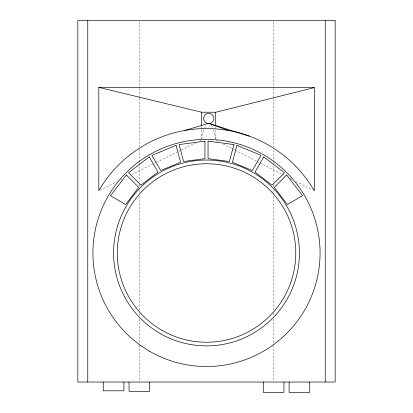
<?xml version="1.0" encoding="UTF-8"?>
<svg xmlns="http://www.w3.org/2000/svg" width="413" height="413" viewBox="0 0 413 413"><rect width="100%" height="100%" fill="white"/><g stroke="black" fill="none" stroke-linecap="round" stroke-linejoin="round"><path stroke-width="0.31" stroke-dasharray="2.06 1.55" d="M201.771 138.871L203.392 131.143L204.363 128.35M204.559 127.793L205.85 125.325M99.967 190.088L117.282 181.56M120.746 179.856L121.902 179.288M131.716 174.456L155.959 162.521M156.537 162.237L180.786 150.301M181.359 150.017L195.793 142.908M199.835 140.921L200.986 140.353M216.293 140.42L219.158 141.891M223.17 143.956L231.77 148.381M232.343 148.675L234.636 149.857M235.209 150.151L256.416 161.065M256.989 161.359L281.635 174.043M282.208 174.338L284.5 175.515M290.231 178.468L291.95 179.35M295.966 181.415L312.584 189.97M211.441 125.346L212.731 127.823M213.314 129.501L215.519 138.923M273.613 21.941L273.613 87.763M273.613 88.408L273.613 98.087M273.613 98.733L273.613 147.131M273.613 149.713L273.613 161.973M273.613 162.619L273.613 163.909M273.613 166.491L273.613 181.978M273.613 184.559L273.613 186.495M273.613 190.367L273.613 192.948M273.613 196.175L273.613 310.395M273.613 312.977L273.613 315.558M273.613 318.784L273.613 344.597M273.613 345.242L273.613 381.38M215.72 126.827L215.72 138.856M201.565 126.77L201.565 138.804M139.387 21.941L139.387 87.763M139.387 88.408L139.387 97.442M139.387 98.087L139.387 148.422M139.387 149.067L139.387 161.973M139.387 162.619L139.387 163.909M139.387 166.491L139.387 181.978M139.387 184.559L139.387 186.495M139.387 190.367L139.387 192.948M139.387 196.175L139.387 310.395M139.387 312.977L139.387 315.558M139.387 318.784L139.387 344.597M139.387 345.242L139.387 381.38"/><path stroke-width="0.62" d="M249.163 136.089L208.648 123.311L185.009 130.415M98.81 87.406L201.565 112.207L215.72 112.264L314.303 87.602L314.303 190.852A124.416 124.416 0 0 0 98.81 190.656L98.81 87.406L314.303 87.602M208.648 123.311L228.219 130.456M325.238 20.65L325.238 382.025M309.75 382.025L309.75 392.35L289.1 392.35L289.1 382.025M283.938 382.025L283.938 392.35L263.287 392.35L263.287 382.025M215.72 112.264L215.72 125.557M201.565 112.207L201.565 125.506M149.713 382.025L149.713 391.317L129.062 391.317L129.062 382.025M123.9 382.025L123.9 390.801L103.25 390.801L103.25 382.025M87.763 20.65L87.763 382.025M233.944 144.56L229.406 161.493L208.049 158.68L208.049 141.153L233.944 144.56M236.933 145.366L232.4 162.294L252.302 170.538L261.062 155.36L236.933 145.366M263.747 156.909L254.981 172.087L272.074 185.2L284.464 172.804L263.747 156.909M126.342 174.998L110.447 195.716L125.624 204.481L138.737 187.388L126.342 174.998M286.658 174.998L274.263 187.388L287.376 204.481L302.553 195.716L286.658 174.998M149.253 156.909L128.536 172.804L140.926 185.2L158.019 172.087L149.253 156.909M176.067 145.366L151.938 155.36L160.698 170.538L180.6 162.294L176.067 145.366M204.951 141.153L179.056 144.56L183.594 161.493L204.951 158.68L204.951 141.153M209.484 123.57L206.83 123.26A5.162 5.162 0 0 1 204.884 115.031A5.162 5.162 0 0 1 213.284 116.017A5.162 5.162 0 0 1 209.484 123.57M335.165 20.65L77.835 20.65L77.835 382.025L335.165 382.025L335.165 20.65M149.713 351.324A113.575 113.575 0 0 0 320.075 252.963A113.575 113.575 0 0 0 149.713 154.601A113.575 113.575 0 0 0 149.713 351.324M160.037 333.436A92.925 92.925 0 0 0 299.425 252.963A92.925 92.925 0 0 0 160.037 172.489A92.925 92.925 0 0 0 160.037 333.436M161.917 330.286A89.244 89.244 0 0 0 295.78 252.999A89.244 89.244 0 0 0 161.917 175.711A89.244 89.244 0 0 0 161.917 330.286"/></g></svg>
